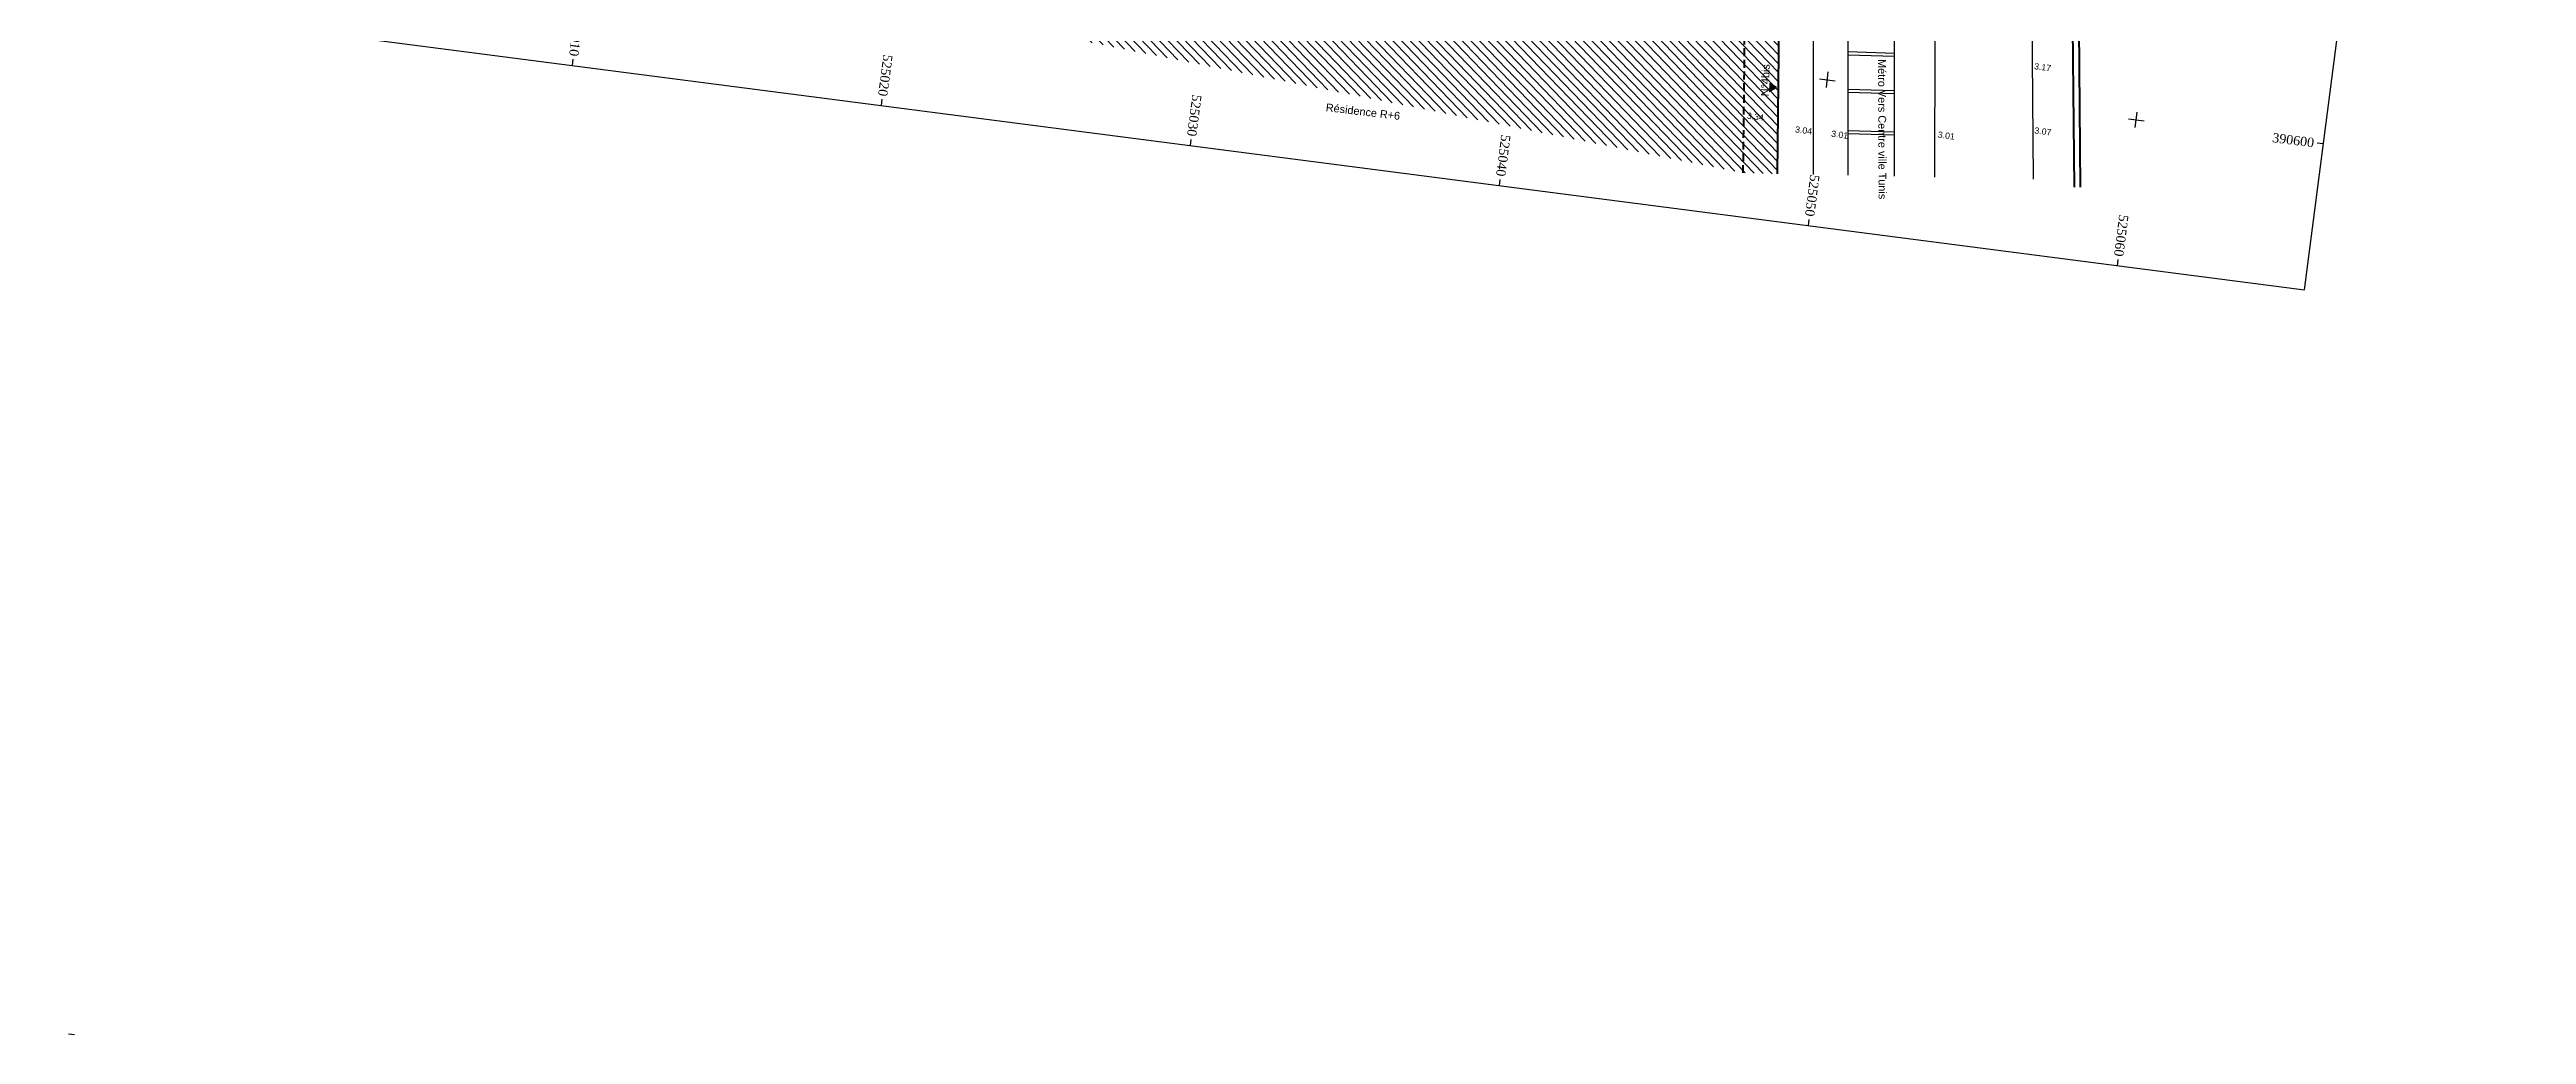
# Model space of a CAD drawing. Header units: millimetres. Extents: x 2804 to 3317, y 6834 to 7064.
# Drawn here: x 3237.6 to 3317.1, y 6917 to 6948.6 of the extents above; entities that cross this region are included whole.
import ezdxf
from ezdxf.enums import TextEntityAlignment as Align

# ---------------------------------------------------------------- set-up
doc = ezdxf.new("R2010")
doc.units = ezdxf.units.MM
doc.linetypes.add('HIDDEN', pattern=[0.375, 0.25, -0.125])
for name, color, linetype, lineweight in [('Bloc', 7, 'Continuous', 30), ('Carroyage(4)', 7, 'Continuous', 30), ('Hachures', 8, 'Continuous', 20), ('MiseEnPage', 7, 'Continuous', 30), ('Murs', 11, 'Continuous', 40), ('Rail-Métro', 251, 'Continuous', 30), ('TopoAlt_T', 3, 'Continuous', 30), ('Toponymie', 6, 'Continuous', 30), ('Trottoires', 140, 'Continuous', 30)]:
    doc.layers.add(name, color=color, linetype=linetype, lineweight=lineweight)
doc.styles.add('style2', font='swiss.ttf')
doc.styles.add('Times 3.0', font='times.ttf', dxfattribs={"width": 0.99, "height": 0.3})

# ---------------------------------------------------------------- blocks, each defined once
blk = doc.blocks.new('t006')
at = {"color": 0}
blk.add_line((0, 0), (0, 0), dxfattribs=at)
for points in [[(0.13, -0.075), (0, 0.15), (-0.13, -0.075)], [(0.078, -0.045), (0, 0.09), (-0.078, -0.045)]]:
    blk.add_lwpolyline(points, close=True, dxfattribs=at)
blk.add_lwpolyline([(0, -0.045, 0.156, 0, 0), (0, 0.09, 0, 0, 0)], format="xyseb", dxfattribs=at)

msp = doc.modelspace()

# ---------------------------------------------------------------- hatches: boundary and pattern name
at = {"layer": 'Hachures'}
h = msp.add_hatch(dxfattribs=at)
h.set_pattern_fill('_USER', color=256, scale=0.2, angle=313.91131, style=0, pattern_type=0)
h.set_pattern_definition([(313.911305132, (-567626.71948, -312887.60499), (0.14408285626, 0.1387087976), [])])
h.paths.add_polyline_path([(3291.989, 6944.688), (3293.092, 6944.651), (3293.155, 6950.453), (3292.052, 6950.492), (3288.706, 6950.496), (3280.295, 6950.536), (3275.775, 6950.563), (3271.509, 6950.558), (3262.677, 6950.547)])

# ---------------------------------------------------------------- linework, layer by layer
at = {"layer": 'Carroyage(4)'}
for p, q in [((3254.413, 6948.137, -3.283), (3254.438, 6948.335, -3.283)), ((3294.44, 6947.711, -3.283), (3294.936, 6947.647, -3.283)), ((3294.656, 6947.431, -3.283), (3294.72, 6947.927, -3.283)), ((3264.33, 6946.851, -3.283), (3264.355, 6947.049, -3.283)), ((3304.357, 6946.425, -3.283), (3304.853, 6946.361, -3.283)), ((3304.573, 6946.145, -3.283), (3304.637, 6946.641, -3.283)), ((3274.247, 6945.565, -3.283), (3274.272, 6945.763, -3.283)), ((3310.607, 6945.615, -3.283), (3310.409, 6945.64, -3.283)), ((3284.164, 6944.279, -3.283), (3284.189, 6944.477, -3.283)), ((3294.081, 6942.993, -3.283), (3294.106, 6943.191, -3.283)), ((3303.998, 6941.707, -3.283), (3304.023, 6941.905, -3.283)), ((3238.236, 6917.043, -3.283), (3238.434, 6917.017, -3.283))]:
    msp.add_line(p, q, dxfattribs=at)
at = {"layer": 'MiseEnPage', "elevation": -3.283}
msp.add_lwpolyline([(3237.628, 6950.314), (3309.999, 6940.929), (3317.127, 6995.895), (3244.756, 7005.28)], close=True, dxfattribs=at)
msp.add_lwpolyline([(3237.628, 6950.314), (3309.999, 6940.929), (3317.127, 6995.895), (3244.756, 7005.28)], close=True, dxfattribs=at)
msp.add_lwpolyline([(3237.628, 6950.314), (3309.999, 6940.929), (3317.127, 6995.895), (3244.756, 7005.28)], close=True, dxfattribs=at)
at = {"layer": 'Murs'}
for p, q in [((3302.556, 6949.351, -0.052), (3302.606, 6944.226, -3.283)), ((3302.756, 6949.352, -0.052), (3302.806, 6944.228, -3.283))]:
    msp.add_line(p, q, dxfattribs=at)
at = {"layer": 'Murs', "linetype": 'HIDDEN', "elevation": 0.055, "flags": 128}
msp.add_lwpolyline([(3291.989, 6944.688), (3292.052, 6950.492)], dxfattribs=at)
at = {"layer": 'Murs', "elevation": 0.055, "flags": 128}
msp.add_lwpolyline([(3293.092, 6944.651), (3293.155, 6950.453)], dxfattribs=at)
at = {"layer": 'Rail-Métro'}
for p, q in [((3295.344, 6948.581, 0.104), (3296.842, 6948.536, 0.1)), ((3295.344, 6948.48, 0.104), (3296.842, 6948.436, 0.1)), ((3295.346, 6947.38, 0.104), (3296.841, 6947.336, 0.1)), ((3295.346, 6947.28, 0.104), (3296.84, 6947.236, 0.1)), ((3295.348, 6946.05, -0.27), (3296.839, 6946.006, -0.274)), ((3295.348, 6945.95, -0.27), (3296.839, 6945.906, -0.274))]:
    msp.add_line(p, q, dxfattribs=at)
at = {"layer": 'Rail-Métro', "flags": 128}
for points, elevation in [([(3295.517, 6994.896), (3295.554, 6988.939), (3295.507, 6984.314), (3295.514, 6979.343), (3295.489, 6973.356), (3295.434, 6968.203), (3295.385, 6960.812), (3295.337, 6953.64), (3295.35, 6944.615)], 0.107), ([(3297.054, 6994.85), (3297.016, 6988.863), (3296.995, 6984.312), (3296.976, 6973.079), (3296.918, 6960.839), (3296.849, 6953.523), (3296.837, 6944.582)], 0.103)]:
    msp.add_lwpolyline(points, dxfattribs=dict(at, elevation=elevation))
at = {"layer": 'Trottoires', "elevation": -0.213, "flags": 128}
msp.add_lwpolyline([(3301.306, 6944.485), (3301.235, 6953.585), (3301.271, 6968.193), (3301.263, 6973.092, -0.081797), (3301.561, 6974.919, -0.158964), (3303.187, 6977.103), (3313.045, 6982.285)], format="xyb", dxfattribs=at)
at = {"layer": 'Trottoires', "flags": 128}
for points, elevation in [([(3294.329, 6976.885), (3294.307, 6973.313), (3294.263, 6967.32), (3294.271, 6960.501), (3294.24, 6957.971), (3294.232, 6951.137), (3294.229, 6949.305), (3294.229, 6944.639)], -0.024), ([(3298.137, 6944.554), (3298.155, 6953.537), (3298.172, 6960.656), (3298.178, 6968.082), (3298.256, 6972.661)], -0.269)]:
    msp.add_lwpolyline(points, dxfattribs=dict(at, elevation=elevation))

# ---------------------------------------------------------------- block references
at = {"layer": 'Bloc', "color": 251, "rotation": 148.3859878430539}
msp.add_blockref('t006', (3292.909, 6947.43, 861.848), dxfattribs=at)

# ---------------------------------------------------------------- texts
at = {"layer": 'Carroyage(4)', "style": 'Times 3.0', "width": 0.99}
for s, rotation, p in [('525010', 262.61131, (3254.303, 6948.454, -3.283)), ('525020', 262.61131, (3264.219, 6947.168, -3.283)), ('525030', 262.61131, (3274.136, 6945.882, -3.283)), ('525040', 262.61131, (3284.053, 6944.596, -3.283)), ('390600', 352.61131, (3310.29, 6945.504, -3.283)), ('525050', 262.61131, (3293.97, 6943.31, -3.283)), ('525060', 262.61131, (3303.887, 6942.024, -3.283))]:
    msp.add_text(s, height=0.3, rotation=rotation, dxfattribs=at).set_placement(p, align=Align.RIGHT)
at = {"layer": 'TopoAlt_T', "color": 7, "style": 'style2'}
for s, p in [('3.17', (3301.342, 6948.217, -0.109)), ('3.34', (3292.124, 6946.63, 0.055)), ('3.04', (3293.671, 6946.187, -0.242)), ('3.01', (3294.828, 6946.048, -0.27)), ('3.01', (3298.252, 6946.02, -0.269)), ('3.07', (3301.352, 6946.154, -0.213))]:
    msp.add_text(s, height=0.2, rotation=352.61131, dxfattribs=at).set_placement(p, align=Align.TOP_LEFT)
at = {"layer": 'Toponymie', "style": 'style2'}
for s, rotation, p in [('Métro Vers Centre ville Tunis', 270.21425, (3296.317, 6948.341, 390.367)), ('N°4bis', 87.89208, (3292.803, 6947.142, -47.552)), ('Résidence R+6', 353.16966, (3278.58, 6946.672, 390.367))]:
    msp.add_text(s, height=0.25, rotation=rotation, dxfattribs=at).set_placement(p)

doc.saveas('drawing.dxf')
